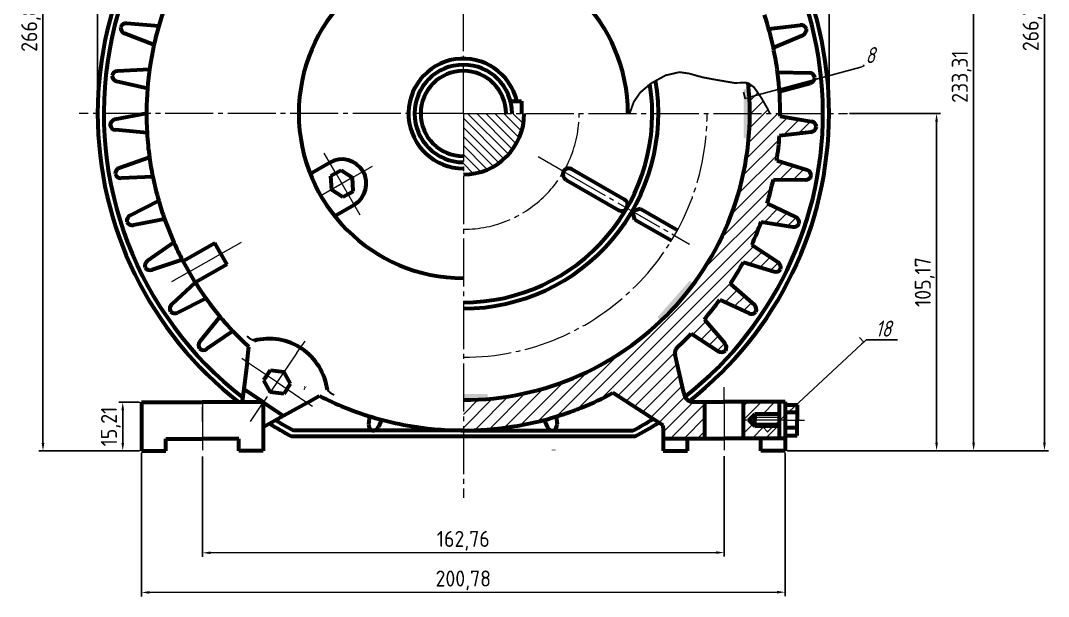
# Model space of a CAD drawing. Header units: millimetres. Extents: x 676 to 997, y 342 to 687.
# Drawn here: x 676.1 to 996.7, y 341.5 to 521.2 of the extents above; entities that cross this region are included whole.
import ezdxf

# ---------------------------------------------------------------- set-up
doc = ezdxf.new("R2010")
doc.units = ezdxf.units.MM
for name, pattern in [('K5LT_AXLED', [19.5, 15, -1.5, 1.5, -1.5]), ('K5LT_BASIC', [0]), ('K5LT_THIN', [0])]:
    doc.linetypes.add(name, pattern=pattern)
doc.styles.add('gensio', font='GENISO.ttf')
doc.styles.add('KDIMTEXTSTYLE', font='GOST_AU.SHX', dxfattribs={"width": 0.96, "oblique": 15, "height": 5})
doc.dimstyles.new('ISO-25', dxfattribs={"dimtxt": 5, "dimasz": 2.5, "dimexe": 1.25, "dimexo": 0.625, "dimtad": 1, "dimtoh": 1, "dimtxsty": 'gensio', "dimcen": 2.5, "dimadec": 0, "dimazin": 0, "dimtfac": 1, "dimtmove": 0, "dimatfit": 3, "dimfxl": 1, "dimarcsym": 0})
doc.dimstyles.new('KDIMSTYLE (1.00)', dxfattribs={"dimtxt": 5, "dimasz": 1, "dimexe": 2, "dimexo": 0, "dimgap": 1, "dimtad": 1, "dimtxsty": 'KDIMTEXTSTYLE', "dimsah": 1, "dimcen": 0, "dimdle": 1, "dimadec": 0, "dimazin": 0, "dimtfac": 0.667, "dimtmove": 0, "dimatfit": 3, "dimfxl": 1, "dimtvp": 1, "dimtfill": 1, "dimtolj": 1, "dimtzin": 0, "dimarcsym": 0})

# ---------------------------------------------------------------- blocks, each defined once
blk = doc.blocks.new('U6')
at = {"color": 30, "linetype": 'K5LT_AXLED', "lineweight": 18, "true_color": 0xff8000}
for q in [(634.06252, 553.09378), (514.197916, 380), (753.927124, 380), (634.06252, 260.135396)]:
    blk.add_line((634.06252, 380), q, dxfattribs=at)
blk = doc.blocks.new('KDIMARROW_00')
at = {"color": 0, "linetype": 'K5LT_THIN', "lineweight": 18}
blk.add_line((0, 0), (-1, 0), dxfattribs=at)
blk = doc.blocks.new('*D87')
at = {"color": 0, "lineweight": -2, "transparency": 16777216}
for p, q in [((938.13, 506.62), (903.06, 497.14)), ((939.09, 506.88), (938.57, 508.81)), ((902.09, 496.88), (901.57, 498.81))]:
    blk.add_line(p, q, dxfattribs=at)
at = {"layer": 'Defpoints', "color": 0, "transparency": 16777216}
blk.add_point((902.09, 496.88), dxfattribs=at)
blk.add_point((902.09, 496.88), dxfattribs=at)
at = {"color": 0, "lineweight": -2, "transparency": 16777216, "rotation": 195.1240073083105}
blk.add_blockref('KDIMARROW_00', (902.09, 496.88), dxfattribs=at)
at = {"color": 7, "transparency": 16777216, "insert": (941.09, 510.38), "char_height": 5, "attachment_point": 5, "style": 'KDIMTEXTSTYLE', "bg_fill": 3, "box_fill_scale": 1.1, "bg_fill_color": 256, "bg_fill_true_color": 13158600, "bg_fill_transparency": 0}
blk.add_mtext('\\A1;\\H5.0;\\W0.965;\\Q15;\\H5.0;\\W0.965;\\Q15;\\Q15;8', dxfattribs=at)
at = {"layer": 'Defpoints', "color": 0, "transparency": 16777216}
blk.add_point((939.09, 506.88), dxfattribs=at)
at = {"color": 0, "lineweight": -2, "transparency": 16777216, "rotation": 15.12400730831055}
blk.add_blockref('KDIMARROW_00', (939.09, 506.88), dxfattribs=at)
blk = doc.blocks.new('*D84')
at = {"color": 0, "lineweight": -2, "transparency": 16777216}
for p, q in [((938.36, 420.2), (909.82, 393.56)), ((939.09, 420.88), (937.73, 422.34)), ((939.82, 421.56), (939.09, 420.88)), ((949.55, 421.56), (939.82, 421.56)), ((909.09, 392.88), (907.73, 394.34))]:
    blk.add_line(p, q, dxfattribs=at)
at = {"layer": 'Defpoints', "color": 0, "transparency": 16777216}
for p in [(939.09, 420.88), (909.09, 392.88), (909.09, 392.88)]:
    blk.add_point(p, dxfattribs=at)
at = {"color": 0, "lineweight": -2, "transparency": 16777216}
for p, rotation in [((939.09, 420.88), 43.02506598911802), ((909.09, 392.88), 223.025065989118)]:
    blk.add_blockref('KDIMARROW_00', p, dxfattribs=dict(at, rotation=rotation))
at = {"color": 7, "transparency": 16777216, "insert": (945.19, 425.06), "char_height": 5, "attachment_point": 5, "style": 'KDIMTEXTSTYLE', "bg_fill": 3, "box_fill_scale": 1.1, "bg_fill_color": 256, "bg_fill_true_color": 13158600, "bg_fill_transparency": 0}
blk.add_mtext('\\A1;\\H5.0;\\W0.965;\\Q15;\\H5.0;\\W0.965;\\Q15;\\Q15;18', dxfattribs=at)
blk = doc.blocks.new('U20')
at = {"color": 5, "linetype": 'K5LT_BASIC', "lineweight": 60, "true_color": 0x0000ff}
for p, q in [((539.04, 407.25), (529.09, 408.11)), ((537.55, 401.4), (528.37, 404.99))]:
    blk.add_line(p, q, dxfattribs=at)
for centre, start, end in [((528.92, 406.22), 85.0497, 157.3995), ((529.06, 406.76), 174.3035, 248.6447)]:
    blk.add_arc(centre, 1.9, start, end, dxfattribs=at)
blk = doc.blocks.new('U23')
at = {"color": 5, "linetype": 'K5LT_BASIC', "lineweight": 60, "true_color": 0x0000ff}
for p, q in [((558.17, 316.67), (551.9, 308.9)), ((558.17, 316.67), (558.34, 316.46)), ((562.19, 312.16), (554.08, 306.56))]:
    blk.add_line(p, q, dxfattribs=at)
for centre, start, end in [((553.37, 307.7), 141.0497, 213.3995), ((553, 308.12), 230.3035, 304.6447)]:
    blk.add_arc(centre, 1.9, start, end, dxfattribs=at)
blk = doc.blocks.new('U24')
at = {"color": 5, "linetype": 'K5LT_BASIC', "lineweight": 60, "true_color": 0x0000ff}
for p, q in [((616.64, 282.7), (616.64, 282.69)), ((622.61, 281.84), (622.61, 281.81))]:
    blk.add_line(p, q, dxfattribs=at)
blk = doc.blocks.new('U25')
at = {"color": 5, "linetype": 'K5LT_BASIC', "lineweight": 60, "true_color": 0x0000ff}
for p, q in [((622.98, 281.82), (622.99, 281.82)), ((630.38, 281.21), (630.46, 281.21)), ((630.61, 281.2), (630.72, 281.19))]:
    blk.add_line(p, q, dxfattribs=at)
blk = doc.blocks.new('U26')
at = {"color": 5, "linetype": 'K5LT_BASIC', "lineweight": 60, "true_color": 0x0000ff}
blk.add_line((649.96, 282.44), (649.96, 282.43), dxfattribs=at)
blk = doc.blocks.new('U27')
at = {"color": 5, "linetype": 'K5LT_BASIC', "lineweight": 60, "true_color": 0x0000ff}
blk.add_line((567.54, 306.88), (567.54, 306.88), dxfattribs=at)
blk = doc.blocks.new('U28')
at = {"color": 5, "linetype": 'K5LT_BASIC', "lineweight": 60, "true_color": 0x0000ff}
for p, q in [((604.82, 285.57), (604.52, 283.11)), ((608.57, 284.49), (607.61, 282.27))]:
    blk.add_line(p, q, dxfattribs=at)
for centre, start, end in [((606.4, 282.87), 172.95, 245.2999), ((605.87, 283.03), 262.2038, 336.5451)]:
    blk.add_arc(centre, 1.9, start, end, dxfattribs=at)
blk = doc.blocks.new('U29')
at = {"color": 5, "linetype": 'K5LT_BASIC', "lineweight": 60, "true_color": 0x0000ff}
for p, q in [((663, 285.48), (663.28, 283.1)), ((659.27, 284.41), (660.19, 282.28))]:
    blk.add_line(p, q, dxfattribs=at)
for centre, start, end in [((661.93, 283.03), 203.2154, 277.5567), ((661.4, 282.88), 294.4606, 6.8105)]:
    blk.add_arc(centre, 1.9, start, end, dxfattribs=at)
blk = doc.blocks.new('*D88')
at = {"color": 0, "lineweight": -2, "transparency": 16777216}
for p, q in [((713.76, 386.28), (713.77, 341.52)), ((914.54, 386.36), (914.55, 341.59)), ((716.27, 342.77), (912.05, 342.84))]:
    blk.add_line(p, q, dxfattribs=at)
at = {"color": 0, "transparency": 16777216}
for points in [[(716.27, 343.19), (716.27, 342.35), (713.77, 342.77)], [(912.05, 343.26), (912.05, 342.42), (914.55, 342.84)]]:
    blk.add_solid(points, dxfattribs=at)
at = {"layer": 'Defpoints', "color": 0, "transparency": 16777216}
for p in [(713.76, 386.91), (914.54, 386.98), (914.55, 342.84)]:
    blk.add_point(p, dxfattribs=at)
at = {"color": 0, "transparency": 16777216, "insert": (814.16, 346.52), "char_height": 5, "attachment_point": 5, "rotation": 0.0206, "style": 'gensio'}
blk.add_mtext('200,78', dxfattribs=at)
blk = doc.blocks.new('*D89')
at = {"color": 0, "lineweight": -2, "transparency": 16777216}
for p, q in [((732.77, 385.2), (732.78, 353.88)), ((895.53, 385.27), (895.54, 353.95)), ((735.28, 355.13), (893.04, 355.2))]:
    blk.add_line(p, q, dxfattribs=at)
at = {"color": 0, "transparency": 16777216}
for points in [[(735.28, 355.55), (735.28, 354.71), (732.78, 355.13)], [(893.04, 355.62), (893.04, 354.78), (895.54, 355.2)]]:
    blk.add_solid(points, dxfattribs=at)
at = {"layer": 'Defpoints', "color": 0, "transparency": 16777216}
for p in [(732.77, 385.82), (895.53, 385.89), (895.54, 355.2)]:
    blk.add_point(p, dxfattribs=at)
at = {"color": 0, "transparency": 16777216, "insert": (814.15, 358.88), "char_height": 5, "attachment_point": 5, "rotation": 0.0254, "style": 'gensio'}
blk.add_mtext('162,76', dxfattribs=at)
blk = doc.blocks.new('*D90')
at = {"color": 0, "lineweight": -2, "transparency": 16777216}
for p, q in [((814.8, 653.74), (996.67, 653.74)), ((995.42, 651.24), (995.42, 389.48)), ((915.16, 386.98), (996.67, 386.98))]:
    blk.add_line(p, q, dxfattribs=at)
at = {"color": 0, "transparency": 16777216}
for points in [[(995, 651.24), (995.84, 651.24), (995.42, 653.74)], [(995, 389.48), (995.84, 389.48), (995.42, 386.98)]]:
    blk.add_solid(points, dxfattribs=at)
at = {"layer": 'Defpoints', "color": 0, "transparency": 16777216}
for p in [(814.17, 653.74), (914.54, 386.98), (995.42, 386.98)]:
    blk.add_point(p, dxfattribs=at)
at = {"color": 0, "transparency": 16777216, "insert": (991.71, 520.36), "char_height": 5, "attachment_point": 5, "rotation": 90, "style": 'gensio'}
blk.add_mtext('266,76', dxfattribs=at)
blk = doc.blocks.new('*D91')
at = {"color": 0, "lineweight": -2, "transparency": 16777216}
for p, q in [((893.21, 620.29), (974.57, 620.29)), ((973.32, 389.48), (973.32, 617.79)), ((915.16, 386.98), (974.57, 386.98))]:
    blk.add_line(p, q, dxfattribs=at)
at = {"color": 0, "transparency": 16777216}
for points in [[(972.91, 617.79), (973.74, 617.79), (973.32, 620.29)], [(972.91, 389.48), (973.74, 389.48), (973.32, 386.98)]]:
    blk.add_solid(points, dxfattribs=at)
at = {"layer": 'Defpoints', "color": 0, "transparency": 16777216}
for p in [(892.59, 620.29), (973.32, 620.29), (914.54, 386.98)]:
    blk.add_point(p, dxfattribs=at)
at = {"color": 0, "transparency": 16777216, "insert": (969.61, 503.64), "char_height": 5, "attachment_point": 5, "rotation": 90, "style": 'gensio'}
blk.add_mtext('233,31', dxfattribs=at)
blk = doc.blocks.new('*D92')
at = {"color": 0, "lineweight": -2, "transparency": 16777216}
for p, q in [((700.11, 492.78), (700.11, 680.84)), ((928.23, 492.78), (928.23, 680.84)), ((702.61, 679.59), (925.73, 679.59))]:
    blk.add_line(p, q, dxfattribs=at)
at = {"color": 0, "transparency": 16777216}
for points in [[(702.61, 680), (702.61, 679.17), (700.11, 679.59)], [(925.73, 680), (925.73, 679.17), (928.23, 679.59)]]:
    blk.add_solid(points, dxfattribs=at)
at = {"layer": 'Defpoints', "color": 0, "transparency": 16777216}
for p in [(928.23, 679.59), (700.11, 492.16), (928.23, 492.16)]:
    blk.add_point(p, dxfattribs=at)
at = {"color": 0, "transparency": 16777216, "insert": (814.17, 683.3), "char_height": 5, "attachment_point": 5, "style": 'gensio'}
blk.add_mtext('228,13', dxfattribs=at)
blk = doc.blocks.new('*D95')
at = {"color": 0, "lineweight": -2, "transparency": 16777216}
for p, q in [((713.13, 402.12), (706.69, 402.12)), ((707.94, 399.62), (707.94, 389.41)), ((713.13, 386.91), (706.69, 386.91))]:
    blk.add_line(p, q, dxfattribs=at)
at = {"color": 0, "transparency": 16777216}
for points in [[(707.52, 399.62), (708.35, 399.62), (707.94, 402.12)], [(707.52, 389.41), (708.35, 389.41), (707.94, 386.91)]]:
    blk.add_solid(points, dxfattribs=at)
at = {"layer": 'Defpoints', "color": 0, "transparency": 16777216}
for p in [(713.76, 402.12), (707.94, 386.91), (713.76, 386.91)]:
    blk.add_point(p, dxfattribs=at)
at = {"color": 0, "transparency": 16777216, "insert": (704.22, 394.51), "char_height": 5, "attachment_point": 5, "rotation": 90, "style": 'gensio'}
blk.add_mtext('15,21', dxfattribs=at)
blk = doc.blocks.new('*D96')
at = {"color": 0, "lineweight": -2, "transparency": 16777216}
for p, q in [((934.66, 492.16), (963.04, 492.16)), ((961.79, 389.48), (961.79, 489.66)), ((915.16, 386.98), (963.04, 386.98))]:
    blk.add_line(p, q, dxfattribs=at)
at = {"color": 0, "transparency": 16777216}
for points in [[(961.37, 489.66), (962.2, 489.66), (961.79, 492.16)], [(961.37, 389.48), (962.2, 389.48), (961.79, 386.98)]]:
    blk.add_solid(points, dxfattribs=at)
at = {"layer": 'Defpoints', "color": 0, "transparency": 16777216}
for p in [(934.04, 492.16), (961.79, 492.16), (914.54, 386.98)]:
    blk.add_point(p, dxfattribs=at)
at = {"color": 0, "transparency": 16777216, "insert": (958.07, 439.57), "char_height": 5, "attachment_point": 5, "rotation": 90, "style": 'gensio'}
blk.add_mtext('105,17', dxfattribs=at)
blk = doc.blocks.new('*D97')
at = {"color": 0, "lineweight": -2, "transparency": 16777216}
for p, q in [((813.55, 653.74), (681.81, 653.74)), ((683.06, 389.41), (683.06, 651.24)), ((713.13, 386.91), (681.81, 386.91))]:
    blk.add_line(p, q, dxfattribs=at)
at = {"color": 0, "transparency": 16777216}
for points in [[(682.64, 651.24), (683.48, 651.24), (683.06, 653.74)], [(682.64, 389.41), (683.48, 389.41), (683.06, 386.91)]]:
    blk.add_solid(points, dxfattribs=at)
at = {"layer": 'Defpoints', "color": 0, "transparency": 16777216}
for p in [(683.06, 653.74), (814.17, 653.74), (713.76, 386.91)]:
    blk.add_point(p, dxfattribs=at)
at = {"color": 0, "transparency": 16777216, "insert": (679.34, 520.33), "char_height": 5, "attachment_point": 5, "rotation": 90, "style": 'gensio'}
blk.add_mtext('266,84', dxfattribs=at)

msp = doc.modelspace()

# ---------------------------------------------------------------- hatches: boundary and pattern name
at = {"true_color": 0x010101}
for points in [[(903.197, 484.552), (903.415, 496.499), (903.197, 499.76), (901.62, 499.76), (901.62, 492.156), (901.62, 484.552)], [(875.845, 427.505), (883.92, 436.313), (885.938, 438.931), (884.76, 439.987), (879.729, 434.285), (874.698, 428.584)], [(821.757, 404.704), (814.153, 404.708), (814.172, 402.807), (821.756, 403.129)]]:
    msp.add_hatch(color=18, dxfattribs=at).paths.add_polyline_path(points)
h = msp.add_hatch()
h.set_pattern_fill('МЕТАЛЛ', style=0, pattern_type=0)
h.set_pattern_definition([(315, (180.1093, 112.1557), (1.4142136, 1.4142136), [])])
h.paths.add_polyline_path([(814.172, 492.156), (814.172, 473.145), (819.615, 473.941), (824.602, 476.262), (828.715, 479.913), (831.612, 484.59), (833.048, 489.899), (833.182, 492.156)])

# ---------------------------------------------------------------- linework, layer by layer
at = {"color": 5, "linetype": 'K5LT_BASIC', "lineweight": 60, "true_color": 0x0000ff}
for p, q in [((909.431, 518.573), (919.227, 519.715)), ((716.28, 505.914), (706.305, 505.382)), ((715.622, 499.912), (706.027, 502.19)), ((829.38, 495.958), (828.897, 495.958)), ((829.38, 495.958), (832.324, 495.958)), ((832.324, 495.958), (832.324, 492.156)), ((715.318, 492.156), (705.514, 490.241)), ((913.022, 491.293), (922.753, 489.69)), ((715.318, 488.546), (715.318, 488.543)), ((715.502, 486.121), (705.683, 487.041)), ((912.785, 485.26), (922.698, 486.486)), ((716.28, 478.398), (706.838, 475.138)), ((766.409, 473.36), (772.504, 476.879)), ((774.405, 473.586), (776.051, 474.537)), ((776.051, 474.537), (779.598, 472.195)), ((848.049, 474.792), (864.486, 465.302)), ((911.94, 477.544), (921.353, 474.602)), ((717.302, 472.447), (707.45, 471.992)), ((774.405, 473.586), (772.758, 472.636)), ((772.758, 472.636), (773.013, 468.393)), ((779.853, 467.952), (779.598, 472.195)), ((846.148, 471.499), (862.585, 462.009)), ((910.866, 471.603), (920.853, 471.437)), ((776.56, 466.051), (773.013, 468.393)), ((719.147, 464.908), (710.251, 460.365)), ((778.207, 467.001), (776.56, 466.051)), ((778.207, 467.001), (779.853, 467.952)), ((774.013, 460.189), (780.108, 463.708)), ((869.452, 462.435), (866.855, 461.739)), ((866.855, 461.739), (867.551, 459.142)), ((869.452, 462.435), (880.956, 455.793)), ((908.955, 464.08), (917.867, 459.856)), ((720.988, 459.158), (711.295, 457.336)), ((720.988, 459.158), (723.864, 451.948)), ((867.551, 459.142), (879.055, 452.5)), ((907.064, 458.346), (916.931, 456.792)), ((723.864, 451.948), (715.687, 446.212)), ((736.682, 451.692), (726.768, 446.083)), ((738.554, 448.383), (736.682, 451.692)), ((904.125, 451.162), (912.363, 445.739)), ((726.487, 446.51), (717.142, 443.357)), ((726.487, 446.51), (730.339, 439.771)), ((738.554, 448.383), (740.426, 445.074)), ((901.455, 445.747), (911.01, 442.834)), ((740.426, 445.074), (730.512, 439.465)), ((730.512, 439.465), (723.213, 432.646)), ((897.545, 439.041), (904.947, 432.525)), ((733.866, 434.444), (725.052, 430.022)), ((733.866, 434.444), (733.9, 434.461)), ((894.147, 434.051), (903.203, 429.837)), ((889.341, 427.955), (895.765, 420.472)), ((885.282, 423.486), (893.664, 418.053)), ((746.702, 414.599), (747.283, 419.368)), ((882.926, 405.075), (880.222, 416.884)), ((746.702, 414.599), (745.672, 406.16)), ((752.936, 410.54), (751.862, 408.971)), ((752.936, 410.54), (754.009, 412.109)), ((754.009, 412.109), (758.221, 411.531)), ((760.285, 407.815), (758.221, 411.531)), ((751.862, 408.971), (753.926, 405.255)), ((759.211, 406.246), (760.285, 407.815)), ((759.211, 406.246), (760.285, 407.815)), ((745.672, 406.16), (745.235, 402.575)), ((752.012, 401.961), (745.672, 406.16)), ((758.137, 404.677), (753.926, 405.255)), ((759.211, 406.246), (758.137, 404.677)), ((765.486, 401.951), (769.303, 404.071)), ((814.153, 404.708), (814.172, 404.708)), ((876.515, 394.807), (860.837, 405.009)), ((713.758, 402.118), (732.768, 402.118)), ((713.758, 402.118), (713.758, 386.909)), ((751.779, 402.118), (732.768, 402.118)), ((745.235, 402.575), (745.179, 402.118)), ((751.779, 402.118), (751.779, 386.909)), ((751.779, 402.118), (758.054, 397.823)), ((765.486, 401.951), (758.054, 397.823)), ((821.756, 403.129), (821.756, 403.127)), ((885.964, 402.19), (895.526, 402.19)), ((889.526, 390.784), (889.526, 402.19)), ((901.526, 390.784), (901.526, 402.19)), ((758.054, 397.823), (751.779, 394.337)), ((905.11, 398.388), (903.209, 396.487)), ((905.11, 398.388), (905.11, 396.487)), ((876.515, 394.075), (876.515, 394.807)), ((905.11, 394.586), (903.209, 396.487)), ((905.11, 394.586), (905.11, 396.487)), ((867.638, 391.401), (760.706, 391.401)), ((766.154, 393.302), (761.181, 393.302)), ((796.923, 391.401), (763.233, 391.401)), ((814.172, 393.302), (766.154, 393.302)), ((814.172, 391.401), (800.348, 391.401)), ((810.722, 393.362), (810.731, 393.302)), ((814.172, 393.302), (867.163, 393.302)), ((876.515, 394.075), (876.515, 386.982)), ((721.362, 386.909), (721.362, 390.711)), ((721.362, 390.711), (732.768, 390.711)), ((744.175, 390.711), (732.768, 390.711)), ((744.175, 386.909), (744.175, 390.711)), ((876.515, 390.784), (895.526, 390.784)), ((884.119, 386.982), (884.119, 390.784)), ((914.536, 390.784), (895.526, 390.784)), ((906.932, 386.982), (906.932, 390.784)), ((914.536, 390.784), (914.536, 386.982)), ((713.758, 386.909), (721.362, 386.909)), ((751.779, 386.909), (744.175, 386.909)), ((842.292, 387.241), (842.316, 387.189)), ((876.515, 386.982), (884.119, 386.982)), ((914.536, 386.982), (906.932, 386.982))]:
    msp.add_line(p, q, dxfattribs=at)
at = {"color": 30, "linetype": 'K5LT_AXLED', "lineweight": 18, "true_color": 0xff8000}
for p, q in [((774.405, 473.586), (770.811, 479.811)), ((845.452, 474.096), (837.523, 478.674)), ((779.598, 472.195), (785.816, 475.784)), ((779.598, 472.195), (769.72, 466.492)), ((774.405, 473.586), (782.251, 459.996)), ((845.452, 474.096), (880.026, 454.135)), ((880.026, 454.135), (884.713, 451.429)), ((738.554, 448.383), (744.984, 452.021)), ((728.627, 442.766), (738.554, 448.383)), ((728.627, 442.766), (723.11, 439.645)), ((762.275, 417.456), (764.823, 421.179)), ((762.275, 417.456), (747.648, 396.082)), ((747.454, 414.101), (745.053, 415.691)), ((756.211, 408.3), (747.454, 414.101)), ((756.073, 408.393), (764.741, 402.461)), ((895.526, 402.19), (895.526, 406.827)), ((732.768, 402.118), (732.768, 385.821)), ((764.741, 402.461), (767.118, 400.834)), ((895.526, 402.19), (895.526, 385.893)), ((732.768, 396.057), (732.768, 400.694))]:
    msp.add_line(p, q, dxfattribs=at)
at = {"color": 5, "linetype": 'K5LT_BASIC', "true_color": 0x0000ff, "const_width": 0.6}
for points in [[(748.904, 421.307), (747.662, 421.901), (746.678, 422.724)], [(771.744, 405.912), (772.746, 404.969), (773.869, 404.348)]]:
    msp.add_lwpolyline(points, dxfattribs=at)
at = {"color": 5, "linetype": 'K5LT_BASIC', "lineweight": 60, "true_color": 0x0000ff}
for centre, radius, start, end in [((814.172, 492.156), 112.161, 107.57448, 232.15528), ((814.172, 492.156), 114.063, 127.88079, 180), ((814.172, 492.156), 98.854, 132.85367, 164), ((814.172, 492.156), 51.328, 0, 270), ((814.172, 492.156), 98.854, 164, 167.5), ((919.447, 517.826), 1.901, 22.30348, 96.64471), ((919.313, 518.369), 1.901, 293.04968, 5.39951), ((814.172, 492.156), 98.854, 167.5, 183.5), ((814.172, 492.156), 17.109, 12.83959, 270), ((814.172, 492.156), 15.208, 0, 270), ((706.406, 503.484), 1.901, 93.04968, 165.39951), ((706.466, 504.039), 1.901, 182.30348, 256.64471), ((814.172, 492.156), 13.307, 0, 270), ((814.172, 492.156), 60.833, 270, 9.77485), ((814.172, 492.156), 58.932, 270, 8.92352), ((814.172, 492.156), 114.063, 180, 232.12717), ((814.172, 492.156), 19.01, 270, 0), ((814.172, 492.156), 98.854, 359.5, 0), ((705.878, 488.375), 1.901, 101.04968, 173.39951), ((705.86, 488.934), 1.901, 190.30348, 264.64471), ((704.182, 488.6), 0.19, 172.45233, 191.25066), ((922.465, 488.373), 1.901, 277.04968, 349.39951), ((922.444, 487.814), 1.901, 6.30348, 80.64471), ((814.172, 492.156), 98.854, 183.5, 188), ((814.172, 492.156), 98.854, 351.5, 356), ((814.172, 492.156), 98.854, 188, 191.5), ((776.306, 470.294), 7.604, 30, 120), ((707.458, 473.341), 1.901, 109.04968, 181.39951), ((847.099, 473.145), 1.901, 60, 150), ((920.786, 472.788), 1.901, 358.30348, 72.64471), ((707.363, 473.891), 1.901, 198.30348, 272.64471), ((814.172, 492.156), 98.854, 191.5, 196), ((776.306, 470.294), 7.604, 300, 30), ((847.099, 473.145), 1.901, 150, 240), ((814.172, 492.156), 98.854, 343.5, 348), ((920.885, 473.338), 1.901, 269.04968, 341.39951), ((814.172, 492.156), 98.854, 196, 199.5), ((863.536, 463.655), 1.901, 330, 60), ((863.536, 463.655), 1.901, 240, 330), ((711.115, 458.672), 1.901, 117.04968, 189.39951), ((917.053, 458.138), 1.901, 350.30348, 64.64471), ((710.944, 459.204), 1.901, 206.30348, 280.64471), ((814.172, 492.156), 98.854, 335.5, 340), ((917.227, 458.669), 1.901, 261.04968, 333.39951), ((814.172, 492.156), 98.854, 204, 207.5), ((716.778, 444.655), 1.901, 125.04968, 197.39951), ((814.172, 492.156), 98.854, 327.5, 332), ((911.318, 444.151), 1.901, 342.30348, 56.64471), ((716.535, 445.158), 1.901, 214.30348, 288.64471), ((911.564, 444.653), 1.901, 253.04968, 325.39951), ((814.172, 492.156), 98.854, 212, 212.2043), ((814.172, 492.156), 98.854, 212, 223.34577), ((814.172, 492.156), 98.854, 319.5, 324), ((724.51, 431.257), 1.901, 133.04968, 205.39951), ((724.199, 431.721), 1.901, 222.30348, 296.64471), ((904.005, 431.561), 1.901, 245.04968, 317.39951), ((903.691, 431.098), 1.901, 334.30348, 48.64471), ((815.27, 493.18), 100.353, 223.34085, 227.3535), ((814.172, 492.156), 98.854, 312.51028, 316), ((753.56, 403.307), 18.586, 56.48062, 104.51125), ((894.323, 419.234), 1.901, 326.30348, 40.64471), ((753.327, 403.463), 18.586, 7.58425, 55.61488), ((882.659, 417.442), 2.5, 132.51028, 192.8979), ((894.698, 419.648), 1.901, 237.04968, 309.39951), ((814.172, 492.156), 98.854, 239.94661, 240.03067), ((814.172, 492.156), 98.854, 239.94661, 240.03067), ((814.172, 492.156), 98.854, 243.00636, 248.02759), ((814.172, 492.156), 98.854, 291.98272, 298.16801), ((885.964, 405.232), 3.042, 182.9523, 270), ((814.172, 492.156), 98.854, 248.02759, 259.84861), ((814.172, 492.156), 98.854, 284, 289.74136), ((812.628, 496.208), 103.19, 289.78845, 291.93563), ((814.172, 492.156), 114.063, 236.76874, 236.83812), ((814.172, 492.156), 114.063, 238.00261, 242.04711), ((814.172, 492.156), 112.161, 238.54127, 241.80636), ((814.172, 492.156), 98.854, 259.84861, 279.25434), ((814.172, 492.156), 98.854, 279.25434, 284), ((814.172, 492.156), 112.161, 298.19364, 301.83996), ((814.172, 492.156), 114.063, 297.95289, 302.28664), ((801.199, 393.954), 1.901, 359.07138, 0.64471), ((814.172, 492.156), 98.854, 267.86291, 268)]:
    msp.add_arc(centre, radius, start, end, dxfattribs=at)
at = {"color": 30, "linetype": 'K5LT_AXLED', "lineweight": 18, "true_color": 0xff8000}
for radius, end in [(76.042, 0), (36.12, 0), (89.349, 274.86924)]:
    msp.add_arc((814.172, 492.156), radius, 270, end, dxfattribs=at)

# ---------------------------------------------------------------- block references
for name in ['U6', 'U20', 'U23', 'U27', 'U28', 'U29', 'U24', 'U26', 'U25']:
    msp.add_blockref(name, (180.109, 112.156))

# ---------------------------------------------------------------- dimensions: what is measured, and where the dimension line sits
for base, p1, p2, picture, middle in [((683.05888, 653.74432), (713.75802, 386.90928), (814.17179, 653.74432), '*D97', (679.3442, 520.3268)), ((707.936, 386.909), (713.758, 402.118), (713.758, 386.909), '*D95', (704.221, 394.513))]:
    dim = msp.add_linear_dim(base=base, p1=p1, p2=p2, angle=90, dimstyle='ISO-25')
    dim.commit()
    dim.dimension.update_dxf_attribs({"geometry": picture, "text_midpoint": middle})
for base, p1, p2, angle, picture, middle in [((914.552, 342.84), (713.758, 386.909), (914.536, 386.982), 0.02063, '*D88', (814.158, 342.804)), ((895.539, 355.2), (732.768, 385.821), (895.526, 385.893), 0.02545, '*D89', (814.156, 355.164))]:
    dim = msp.add_linear_dim(base=base, p1=p1, p2=p2, angle=angle, dimstyle='ISO-25')
    dim.commit()
    dim.dimension.update_dxf_attribs({"geometry": picture, "text_midpoint": middle, "dimtype": 161})

# ---------------------------------------------------------------- next in the draw order: dimensions: what is measured, and where the dimension line sits
at = {"color": 7}
for base, p1, p2, angle, text, picture, middle in [((902.094, 496.88), (939.094, 506.88), (902.094, 496.88), 195.12401, '\\H5.0;\\W0.965;\\Q15;\\H5.0;\\W0.965;\\Q15;\\Q15;8', '*D87', (941.094, 506.88)), ((909.094, 392.88), (939.094, 420.88), (909.094, 392.88), 223.02507, '\\H5.0;\\W0.965;\\Q15;\\H5.0;\\W0.965;\\Q15;\\Q15;18', '*D84', (941.094, 420.88))]:
    dim = msp.add_linear_dim(base=base, p1=p1, p2=p2, angle=angle, text=text, dimstyle='KDIMSTYLE (1.00)', override={"dimexo": 0, "dimtoh": 1, "dimblk1": 'KDIMARROW_00', "dimblk2": 'KDIMARROW_00', "dimse1": 0, "dimse2": 0, "dimclrt": 7, "dimtmove": 1, "dimtolj": 1}, dxfattribs=at)
    dim.commit()
    dim.dimension.update_dxf_attribs({"geometry": picture, "text_midpoint": middle, "dimtype": 161})

# ---------------------------------------------------------------- next in the draw order: hatches: boundary and pattern name
h = msp.add_hatch()
h.set_pattern_fill('МЕТАЛЛ', style=0, pattern_type=0)
h.set_pattern_definition([(45, (180.1093, 112.1557), (-2.12132, 2.12132), [])])
h.paths.add_polyline_path([(882.926, 405.075), (880.222, 416.884), (880.568, 418.813), (880.97, 419.285), (885.282, 423.486), (893.664, 418.053), (895.308, 417.848), (895.904, 418.179), (896.131, 419.821), (895.765, 420.472), (889.341, 427.955), (894.147, 434.051), (903.203, 429.837), (904.86, 429.863), (905.404, 430.274), (905.4, 431.931), (904.947, 432.525), (897.545, 439.041), (901.455, 445.747), (911.01, 442.834), (912.647, 443.091), (913.129, 443.573), (912.894, 445.214), (912.363, 445.739), (904.125, 451.162), (907.064, 458.346), (916.931, 456.792), (918.517, 457.273), (918.927, 457.818), (918.466, 459.41), (917.867, 459.856), (908.955, 464.08), (910.866, 471.603), (920.853, 471.437), (922.357, 472.135), (922.686, 472.732), (922.009, 474.244), (921.353, 474.602), (911.94, 477.544), (912.785, 485.26), (922.698, 486.486), (924.09, 487.386), (924.334, 488.023), (923.452, 489.426), (922.753, 489.69), (913.022, 491.293), (912.996, 492.156), (903.521, 492.156), (902.722, 480.233), (900.339, 468.523), (896.414, 457.236), (891.019, 446.573), (884.249, 436.726), (876.225, 427.871), (867.092, 420.165), (857.012, 413.747), (846.166, 408.731), (834.747, 405.208), (822.96, 403.24), (814.172, 402.807), (814.172, 393.302), (826.716, 394.101), (830.069, 394.588), (838.087, 396.238), (847.562, 399.112), (851.176, 400.489), (860.837, 405.009), (876.515, 394.807), (876.515, 394.075), (876.515, 390.784), (889.526, 390.784), (889.526, 402.19), (885.964, 402.19), (883.937, 402.964), (882.941, 404.891)])
h.paths.add_polyline_path([(905.11, 398.388), (912.635, 398.388), (912.635, 402.19), (901.526, 402.19), (901.526, 390.784), (912.635, 390.784), (912.635, 394.586), (905.11, 394.586), (903.209, 396.487)])
h.paths.add_polyline_path([(903.015, 501.645), (903.521, 492.156), (909.751, 492.156), (907.27, 496.794), (904.563, 500.63)])

# ---------------------------------------------------------------- next in the draw order: linework, layer by layer
at = {"color": 5, "linetype": 'K5LT_BASIC', "lineweight": 60, "true_color": 0x0000ff}
for p, q in [((910.866, 512.709), (920.057, 516.62)), ((912.18, 505.059), (922.04, 504.826)), ((912.785, 499.051), (922.431, 501.645)), ((914.536, 402.19), (895.526, 402.19)), ((912.635, 402.19), (912.635, 390.784)), ((914.536, 402.19), (914.536, 390.784)), ((914.536, 401.282), (918.338, 401.282)), ((918.338, 401.282), (918.338, 396.487)), ((912.635, 398.388), (905.11, 398.388)), ((918.338, 398.885), (914.536, 398.885)), ((912.635, 394.586), (905.046, 394.586)), ((918.338, 391.691), (918.338, 396.487)), ((918.338, 394.089), (914.536, 394.089)), ((914.536, 391.691), (918.338, 391.691))]:
    msp.add_line(p, q, dxfattribs=at)
at = {"color": 30, "linetype": 'K5LT_AXLED', "lineweight": 18, "true_color": 0xff8000}
for q in [(901.526, 396.487), (920.628, 396.487)]:
    msp.add_line((914.536, 396.487), q, dxfattribs=at)
at = {"color": 7, "linetype": 'K5LT_THIN', "lineweight": 18}
for p, q in [((904.16, 395.536), (912.635, 395.536)), ((904.224, 397.437), (912.635, 397.437))]:
    msp.add_line(p, q, dxfattribs=at)
at = {"color": 5, "linetype": 'K5LT_BASIC', "true_color": 0x0000ff, "const_width": 0.6}
msp.add_lwpolyline([(866.029, 492.152), (867.34, 495.789), (869.316, 498.69), (872.525, 501.395), (872.871, 501.647), (877.25, 504.064), (881.552, 505.059), (884.6, 504.626), (888.699, 503.475), (892.117, 502.83), (897.785, 501.849), (899.005, 501.645), (899.007, 501.645), (899.677, 501.72), (902.224, 501.787), (903.021, 501.643), (904.846, 500.33), (906.725, 497.637), (907.276, 496.784), (909.084, 493.624), (909.753, 492.152)], dxfattribs=at)
at = {"color": 5, "linetype": 'K5LT_BASIC', "lineweight": 60, "true_color": 0x0000ff}
for centre, radius, start, end in [((814.172, 492.156), 112.161, 308.03216, 59.55081), ((814.172, 492.156), 114.063, 0, 52.11921), ((814.172, 492.156), 98.854, 12, 18.12862), ((814.172, 492.156), 98.854, 7.5, 12), ((814.172, 492.156), 98.854, 359.5, 7.5), ((921.995, 502.925), 1.901, 14.30348, 88.64471), ((921.938, 503.481), 1.901, 285.04968, 357.39951), ((814.172, 492.156), 89.349, 270, 6.09664), ((814.172, 492.156), 114.063, 308.1703, 0)]:
    msp.add_arc(centre, radius, start, end, dxfattribs=at)
at = {"color": 30, "linetype": 'K5LT_AXLED', "lineweight": 18, "true_color": 0xff8000}
msp.add_arc((814.172, 492.156), 89.349, 0, 6.09664, dxfattribs=at)
for p in [(902.094, 496.88), (909.094, 392.88)]:
    msp.add_point(p)

# ---------------------------------------------------------------- next in the draw order: dimensions: what is measured, and where the dimension line sits
dim = msp.add_linear_dim(base=(928.23431, 679.58553), p1=(700.10927, 492.15575), p2=(928.23431, 492.15575), dimstyle='ISO-25')
dim.commit()
dim.dimension.update_dxf_attribs({"geometry": '*D92', "text_midpoint": (814.17179, 683.3002)})
for base, p1, p2, picture, middle in [((995.421, 386.982), (814.172, 653.744), (914.536, 386.982), '*D90', (991.706, 520.363)), ((961.788, 492.156), (914.536, 386.982), (934.036, 492.156), '*D96', (958.073, 439.569))]:
    dim = msp.add_linear_dim(base=base, p1=p1, p2=p2, angle=90, dimstyle='ISO-25')
    dim.commit()
    dim.dimension.update_dxf_attribs({"geometry": picture, "text_midpoint": middle})
dim = msp.add_linear_dim(base=(973.324, 620.295), p1=(914.536, 386.982), p2=(892.585, 620.295), angle=90, dimstyle='ISO-25')
dim.commit()
dim.dimension.update_dxf_attribs({"geometry": '*D91', "text_midpoint": (973.324, 503.635), "dimtype": 160})

doc.saveas('drawing.dxf')
